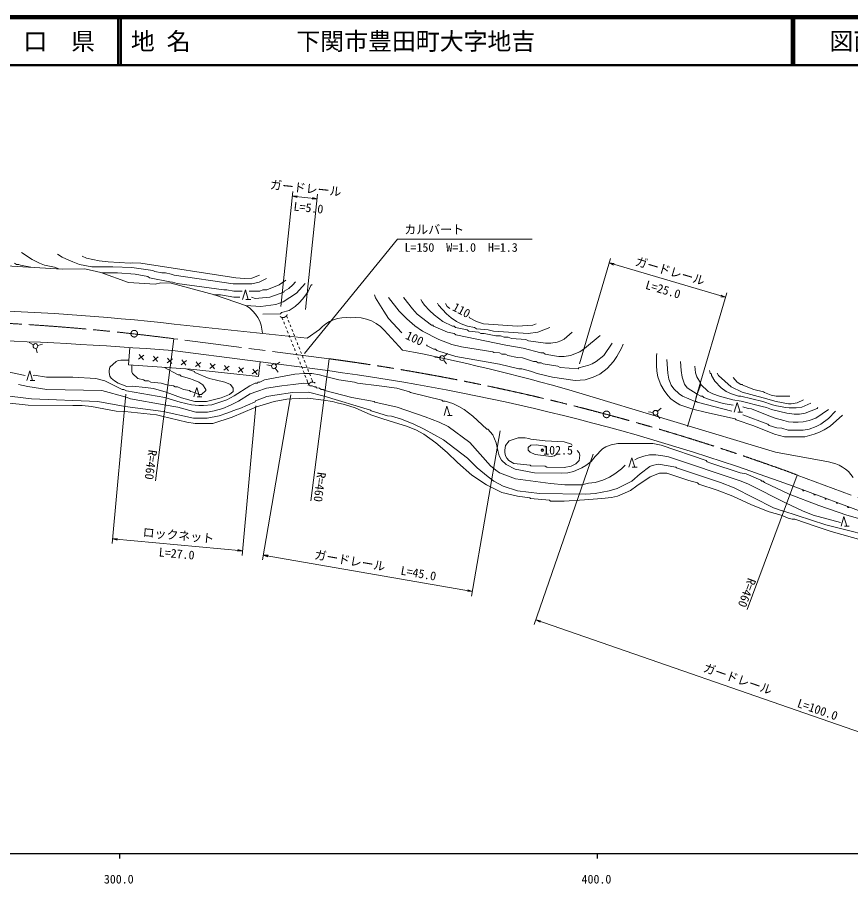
# Model space of a CAD drawing. Units: millimetres, scale not verified. Extents: x 40000 to 680000, y 20000 to 380000.
# Drawn here: x 346609 to 521062, y 198715 to 380000 of the extents above; entities that cross this region are included whole.
import ezdxf
from ezdxf.enums import TextEntityAlignment as Align

# ---------------------------------------------------------------- set-up
doc = ezdxf.new("R2010")
doc.units = ezdxf.units.MM
doc.header["$LTSCALE"] = 1000
doc.header["$PDMODE"] = 32
doc.header["$PDSIZE"] = 500
doc.linetypes.add('CHAIN', pattern=[18.5, 12, -1.5, 3.5, -1.5])
for name, color, linetype, lineweight in [('M-BGD', 7, 'Continuous', 13), ('M-BMK', 2, 'CHAIN', 13), ('M-STR-HTXT', 7, 'Continuous', 13), ('M-TTL', 2, 'Continuous', 140), ('M-TTL-BAND', 7, 'Continuous', 25), ('M-TTL-LINE', 7, 'Continuous', 50)]:
    doc.layers.add(name, color=color, linetype=linetype, lineweight=lineweight)
doc.layers.add('M-TTL-TXT', color=7, linetype='Continuous')
doc.styles.add('ＭＳ ゴシック', font='')
doc.styles.get('ＭＳ ゴシック').set_extended_font_data('MS Gothic')

# ---------------------------------------------------------------- blocks, each defined once
blk = doc.blocks.new('針葉樹林')
at = {"color": 7, "linetype": 'Continuous', "lineweight": 13}
for p, q in [((-0.6, 0), (0, 2)), ((0, 2), (0.6, 0)), ((0.1, 0), (1.1, 0))]:
    blk.add_line(p, q, dxfattribs=at)
blk = doc.blocks.new('電力柱1')
at = {"color": 7, "linetype": 'Continuous', "lineweight": 13}
for p, q in [((-0.49, 0.061), (-1.483, 0.18)), ((0.4, 0.311), (1.186, 0.93)), ((0.316, -0.391), (0.934, -1.176))]:
    blk.add_line(p, q, dxfattribs=at)
blk.add_circle((0.007, 0.002), 0.5, dxfattribs=at)
blk = doc.blocks.new('open_arrow')
at = {"color": 0, "linetype": 'Continuous', "lineweight": -2}
blk.add_lwpolyline([(7.5, 1.25), (0, 0), (7.5, -1.25)], dxfattribs=at)

msp = doc.modelspace()

# ---------------------------------------------------------------- linework, layer by layer
at = {"layer": 'M-BGD'}
for p, q in [((343106, 328098), (355974, 327310)), ((354399, 327717), (355314, 327351)), ((355974, 327310), (360738, 327385)), ((360738, 327385), (364115, 326597)), ((364115, 326597), (369892, 324496)), ((378529, 324669), (379097, 324553)), ((369892, 324496), (375482, 324196)), ((375482, 324196), (376645, 324421)), ((376645, 324421), (378783, 324346)), ((378783, 324346), (387899, 321908)), ((402489, 322721), (402405, 322467)), ((387899, 321908), (394577, 319620)), ((401727, 317980), (398002, 317895)), ((401897, 318234), (401727, 317980)), ((403140, 317066), (402955, 317531)), ((407276, 312897), (379440, 315823)), ((402200, 316725), (402015, 317189)), ((402570, 315796), (402385, 316260)), ((403511, 316137), (403325, 316602)), ((403881, 315209), (403696, 315673)), ((402941, 314867), (402756, 315332)), ((403311, 313938), (403126, 314403)), ((404252, 314280), (404066, 314744)), ((404622, 313351), (404437, 313815)), ((407276, 312897), (409867, 314692)), ((424151, 313697), (427274, 310387)), ((403682, 313009), (403497, 313474)), ((404052, 312081), (403867, 312545)), ((404993, 312422), (404807, 312887)), ((405363, 311493), (405178, 311958)), ((468614, 313408), (465312, 310699)), ((370169, 310915), (369911, 307300)), ((411587, 306072), (379078, 310263)), ((404423, 311152), (404238, 311616)), ((404793, 310223), (404608, 310687)), ((405734, 310564), (405549, 311029)), ((406104, 309636), (405919, 310100)), ((372002, 308460), (373122, 309324)), ((372994, 308332), (372130, 309452)), ((374978, 308076), (376097, 308940)), ((375970, 307948), (375106, 309068)), ((377953, 307692), (379073, 308556)), ((378945, 307565), (378081, 308684)), ((381920, 307181), (381056, 308301)), ((405164, 309294), (404979, 309759)), ((405534, 308365), (405349, 308830)), ((406475, 308707), (406290, 309171)), ((406845, 307778), (406660, 308242)), ((369911, 307300), (382853, 306363)), ((380928, 307309), (382048, 308173)), ((383904, 306925), (385023, 307789)), ((384896, 306797), (384032, 307917)), ((386879, 306541), (387999, 307405)), ((387871, 306414), (387007, 307533)), ((389855, 306158), (390974, 307022)), ((390846, 306030), (389982, 307150)), ((392830, 305774), (393950, 306638)), ((393822, 305646), (392958, 306766)), ((396797, 305263), (395933, 306382)), ((397475, 307891), (397084, 304861)), ((405905, 307437), (405720, 307901)), ((406275, 306508), (406090, 306972)), ((407216, 306849), (407031, 307314)), ((407586, 305920), (407401, 306385)), ((464127, 306635), (464042, 306465)), ((382853, 306363), (397084, 304861)), ((395805, 305391), (396925, 306254)), ((404691, 305365), (406553, 305449)), ((406646, 305579), (406461, 306043)), ((407016, 304650), (406831, 305114)), ((407957, 304992), (407772, 305456)), ((396986, 303671), (396901, 303417)), ((407387, 303721), (407202, 304186)), ((407572, 303257), (407387, 303721)), ((407592, 303208), (407572, 303257)), ((407654, 303333), (407823, 302909)), ((408327, 304063), (408142, 304527)), ((408485, 303667), (408327, 304063)), ((489696, 303163), (488934, 301131)), ((489611, 303502), (489696, 303163)), ((369469, 301809), (377513, 300454)), ((407569, 301555), (404183, 301470)), ((407569, 301555), (410871, 300708)), ((462782, 301833), (505306, 289003)), ((488934, 301131), (488511, 299607)), ((396478, 299777), (396393, 299523)), ((407400, 300285), (404098, 300200)), ((407400, 300285), (410702, 299861)), ((488511, 299607), (488003, 297999)), ((369215, 298591), (377174, 297491)), ((396478, 298422), (396224, 298253)), ((488003, 297999), (486902, 294358)), ((488003, 297999), (490881, 297321)), ((505306, 289003), (516415, 286970)), ((509024, 281882), (529745, 274170)), ((465312, 279033), (461079, 278779)), ((506714, 276747), (506883, 276747))]:
    msp.add_line(p, q, dxfattribs=at)
for points in [[(347456, 330765), (349742, 329325), (351266, 328563), (352282, 328140), (354399, 327717)], [(354991, 330426), (356007, 329833), (357362, 329156), (358209, 328817), (359648, 328309), (362188, 327801), (366591, 327801), (370570, 327632), (374973, 327039), (375396, 326785), (376835, 326531), (377597, 326531), (378783, 326277), (379460, 326023), (391821, 324245), (395716, 324245), (397240, 324584), (398764, 325346)], [(360156, 330003), (361087, 329579), (363712, 329071), (365659, 328817), (370231, 328563), (370824, 328648), (372433, 328563), (392329, 325515), (394192, 325346), (395716, 325431), (397325, 326023)], [(345984, 328538), (346440, 328309), (346948, 328309), (347287, 328140), (349427, 327711)], [(364389, 326531), (367607, 326531), (371247, 326277), (373957, 325769), (374295, 325515), (378529, 324669)], [(390467, 322975), (389874, 322975), (380053, 324330), (379097, 324553)], [(402828, 325007), (401389, 323991), (398849, 322975), (398002, 322975), (397409, 322721), (395123, 322721)], [(404860, 324669), (404267, 323991), (403421, 323229), (402489, 322721)], [(393684, 322721), (391906, 322721), (390467, 322975)], [(401897, 318234), (403505, 318657), (404775, 319504), (405622, 320266), (406299, 321028), (407400, 322467), (407739, 323229)], [(406892, 324330), (405029, 322298), (402235, 320435)], [(408331, 324076), (408077, 323907), (407739, 323229)], [(387757, 321959), (389112, 321959), (391906, 321451), (393176, 321451)], [(395631, 321451), (396393, 321197), (399441, 321451), (402405, 322467)], [(421370, 321959), (421624, 321282), (423317, 318488), (424333, 316964), (427127, 314001)], [(424333, 321367), (426535, 318488), (428143, 316879), (429837, 315440), (431445, 314339), (434832, 312561), (437541, 311545), (439573, 311037), (446177, 310021), (446347, 309852), (447532, 309767), (448040, 309513), (448802, 309513), (449310, 309259), (451342, 308836), (452358, 308751), (454644, 307989), (455237, 307989), (455660, 307735), (456253, 307735), (456676, 307481), (459724, 306973), (460232, 306719), (464042, 306465)], [(427551, 321451), (427551, 321282), (429329, 318996), (430345, 317895), (433308, 315609), (433562, 315609), (433731, 315355), (436695, 314085), (438049, 313831), (438388, 313577), (448887, 311376), (452527, 310783), (456168, 309767), (456761, 309767), (457099, 309513), (459470, 309090), (459978, 309005), (461079, 309005), (462433, 309259), (464381, 310021), (465312, 310699)], [(431107, 320943), (431361, 320435), (431869, 319758), (432885, 318657), (433901, 317726), (435679, 316371), (437711, 315355), (438049, 315355), (438303, 315101), (440759, 314593), (441097, 314339), (443129, 314085), (443637, 313831), (444315, 313831), (446770, 313323), (447786, 313323), (448548, 313069), (449395, 313069), (450072, 312815), (453035, 312561), (453628, 312307), (457184, 311799), (458285, 311799), (459639, 312053), (460401, 312307), (461079, 312646), (462772, 314085)], [(402235, 320435), (400711, 319927), (397579, 319504), (394446, 319673)], [(434578, 320181), (434747, 319758), (436441, 317980), (437457, 317133), (438557, 316371), (439489, 315863), (440843, 315355), (442283, 315101), (442706, 314847), (445161, 314593), (446262, 314339), (453543, 313831), (455575, 314085), (458115, 315101)], [(436271, 320097), (436610, 319504), (437118, 319081)], [(441182, 317303), (441267, 317133), (442706, 316371), (444230, 315863), (451342, 315355), (454559, 315609), (455237, 315863)], [(432292, 311461), (432377, 311291), (433816, 310529), (434155, 310529), (434409, 310275), (436356, 309683), (438388, 309005), (447532, 307397), (451596, 306465), (452189, 306465), (454051, 305957), (455406, 305449), (458623, 304687), (463365, 304010)], [(473440, 311630), (473101, 310783), (472085, 309005), (471408, 307989), (470053, 306550), (468529, 305365), (467175, 304687), (465481, 304179), (463365, 304010)], [(471154, 311799), (469376, 309259), (467767, 307989), (466921, 307481), (466243, 307227), (464127, 306635)], [(369977, 308243), (368284, 308243), (367691, 308159), (367268, 307989), (365998, 306804), (365829, 306127), (365829, 305703), (365998, 304941), (366252, 304518), (366929, 303925), (367691, 303417), (369554, 302740)], [(480467, 309683), (480383, 309175), (480383, 307143), (480467, 305957), (480721, 304772), (480975, 304010), (481314, 303079), (481991, 301893), (482753, 300877), (483431, 300200), (484193, 299607), (485293, 298930), (488003, 297999)], [(482584, 308413), (482753, 305534), (483007, 304264), (483261, 303587), (483515, 302994), (484023, 302232), (485124, 301216), (485886, 300708), (488511, 299607)], [(336280, 307989), (336957, 307735), (339159, 307227), (339497, 306973), (340005, 306973), (341275, 306465), (342715, 306211), (343138, 305957), (343900, 305957), (348218, 305026)], [(370570, 307227), (370570, 305788), (370739, 305449), (371840, 304433), (373025, 304179), (373364, 303925), (374041, 303925), (374549, 303671), (376751, 303417), (377936, 303079)], [(377449, 306754), (380307, 305195), (380645, 305195), (380899, 304941), (382677, 304433), (383439, 304179), (384625, 303671), (385471, 303079), (386064, 302147), (386064, 301893), (385133, 301047), (384625, 301047), (384076, 301339), (383185, 301639)], [(377767, 301555), (380984, 300369), (383778, 299607), (386233, 299607), (389281, 300369), (391059, 301047), (391821, 301724), (391821, 302401), (391229, 303163), (390043, 303671), (388011, 304179), (386741, 304433), (383778, 305703), (383693, 305873), (381932, 306460)], [(485463, 307989), (485547, 306127), (485801, 304687), (486309, 303248), (486817, 302486), (488934, 301131)], [(488426, 306973), (488595, 305619), (488849, 304772), (489611, 303502)], [(349911, 305026), (350165, 305111), (352705, 304687), (358209, 304687), (363035, 304433), (364897, 303925), (368538, 302147), (368877, 302147), (369469, 301809)], [(404691, 305365), (398341, 304179), (397409, 303671), (396986, 303671)], [(406553, 305449), (408247, 305449), (409855, 305195), (411379, 304772)], [(411379, 304772), (413919, 304179), (417221, 303671), (417814, 303417), (422386, 302909), (426027, 302401), (428736, 301639), (428905, 301470), (435509, 299861), (435679, 299692), (436187, 299692), (437795, 299184), (439065, 298591), (440166, 297914), (441944, 296559), (444907, 293850), (445077, 293850), (446177, 292665), (446855, 290971)], [(491474, 306127), (491643, 305534), (491897, 305365), (491897, 305026), (492659, 303841), (493929, 302486), (495030, 301724), (496131, 301216), (497570, 300708), (498078, 300708), (502650, 299607), (504682, 298930), (505529, 298676), (507476, 298337), (508153, 298253), (509677, 298253), (510863, 298422), (512725, 299269)], [(493083, 305534), (493421, 305026), (496046, 302655), (498332, 301555), (502735, 300369), (505444, 299607), (508069, 299099), (508577, 299099), (509847, 299353), (511201, 299946)], [(496469, 304603), (497316, 303671), (498078, 303163), (498417, 303163), (498501, 302994), (500787, 302147), (502819, 301639), (502989, 301470), (504428, 300962), (505444, 300708), (508323, 300708)], [(346863, 303163), (348811, 302740), (352790, 302147), (364305, 301893), (369385, 300539)], [(369554, 302740), (370739, 302825), (373449, 302571), (375142, 302317), (377767, 301555)], [(396901, 303417), (396393, 303417), (395293, 302909), (391991, 300793), (390467, 299946), (387334, 298930), (385556, 298761), (384625, 298761), (383101, 298930), (380730, 299438), (377513, 300454)], [(377936, 303079), (379291, 302909), (379629, 302655), (380137, 302655), (381407, 302147), (382677, 301893), (382847, 301724), (383185, 301639)], [(404352, 303163), (401981, 302909), (398764, 302401), (396732, 301724)], [(407654, 303333), (406553, 303417), (404352, 303163)], [(407823, 302909), (408331, 302909), (408755, 302655), (409093, 302655), (409263, 302486), (409855, 302401), (410194, 302147), (410617, 302147), (410956, 301893)], [(489696, 303163), (491220, 301724), (492236, 301216), (493591, 300708), (496385, 299946), (498163, 299692), (502565, 298591), (503412, 298337), (504513, 297914), (507730, 297152), (509254, 296983), (510355, 296983), (511540, 297152), (514080, 298168), (514165, 298337)], [(336449, 301978), (337465, 301893), (340852, 301216), (349573, 300200), (363458, 299607), (369215, 298591)], [(396732, 301724), (395377, 301216), (392922, 299692), (391229, 298845), (389620, 298168), (387842, 297660), (386403, 297406), (384625, 297406), (383947, 297406), (380222, 298422), (377343, 298930)], [(404183, 301470), (400542, 300962), (398849, 300623), (396478, 299777)], [(410956, 301893), (416629, 300454), (421285, 299607), (421455, 299438), (426111, 298422), (431953, 296390), (434917, 295289), (436779, 294358), (441351, 291056), (445669, 286145)], [(488934, 301131), (489696, 300708), (490035, 300708), (490289, 300454), (491728, 299946), (494353, 299184), (496469, 298845)], [(336449, 300115), (337465, 299861), (341445, 299523), (341783, 299353), (344408, 299353), (348895, 298845), (358209, 298761), (360156, 298761), (362103, 298591), (367268, 297575), (369131, 297491)], [(369385, 300539), (370316, 300200), (377343, 298930)], [(396393, 299523), (393176, 298168), (392499, 297914), (390467, 297152), (388858, 296644), (386318, 296136), (383524, 296136), (377174, 297491)], [(404098, 300200), (402997, 300115), (400373, 299607), (396478, 298422)], [(410702, 299861), (412565, 299607), (413581, 299353), (415105, 299015), (417306, 298253), (420608, 296813), (423148, 295967), (426450, 294951), (428059, 294443), (430006, 293681), (431699, 292749), (434239, 290971), (436610, 288939), (438727, 286823), (441775, 284198), (444823, 282166)], [(410871, 300708), (420523, 297829), (420693, 297660), (424079, 296644), (424926, 296559), (427043, 295882), (429583, 294866), (431784, 293850), (435848, 291564)], [(496215, 297575), (488934, 299438), (488765, 299607), (488511, 299607)], [(376835, 296559), (375735, 296813), (369131, 297491)], [(396224, 298253), (391567, 296305), (387503, 295035), (383863, 295035), (382085, 295289), (376835, 296559)], [(490881, 297321), (496893, 295967), (497062, 295797), (500787, 294527), (505105, 292749), (507222, 292241), (511455, 292241), (512471, 292495), (513403, 292749), (514503, 293173), (515519, 293681), (516789, 294443), (519329, 296729)], [(498501, 298507), (499602, 298168), (500279, 298083), (503920, 296644), (505275, 296136), (507053, 295628), (508069, 295374), (509000, 295289), (510101, 295289), (511117, 295374), (512387, 295628), (513741, 296136), (516451, 297914)], [(517890, 297575), (516451, 296051), (514842, 294866), (513826, 294358), (512387, 293850), (511117, 293596), (507984, 293596), (506629, 294019), (505613, 294104), (504005, 294612), (503751, 294866), (498501, 296813)], [(461079, 291141), (457099, 291395), (454136, 291733), (453713, 291903), (452951, 291987), (451427, 291987), (449564, 291395), (448802, 290379), (448633, 289447), (448633, 288939), (448802, 288262), (449056, 287754), (449479, 287246), (450580, 286653), (453967, 286315), (454136, 286145), (457099, 286061), (457438, 285891), (461079, 285807)], [(435848, 291564), (440843, 287754), (442875, 285722), (445161, 283859)], [(446855, 290971), (447193, 289363), (447447, 288262), (447955, 287331), (448971, 286399), (450834, 285468), (454898, 284706), (460486, 284621), (461841, 284706), (463026, 284960), (464804, 285722), (465651, 286230), (466751, 287077), (467598, 288093)], [(457184, 290294), (455237, 290548), (454136, 290463), (453543, 289955), (453543, 289447), (453967, 289024), (454983, 288516), (458369, 288093), (459047, 288262), (459385, 288516), (459470, 288685)], [(461079, 291141), (462603, 290717), (462772, 290379)], [(467598, 288093), (469122, 289701), (469799, 290125), (470900, 290548), (472339, 290802), (479621, 290802), (481399, 290463), (490797, 287246), (491051, 286992), (491813, 286738), (497909, 284706), (499179, 284452), (502227, 283182), (502481, 282928), (502735, 282928), (502989, 282674), (508153, 280219)], [(463788, 289363), (464211, 288855), (464381, 288347), (464211, 287246), (463534, 286569), (462518, 286061), (461079, 285807)], [(475895, 287415), (476488, 287754), (477758, 288177), (478943, 288431), (480298, 288431), (481737, 288262), (482923, 288008), (498163, 282928), (499687, 282335), (507561, 278356)], [(465651, 280219), (467598, 280388), (470477, 280896), (472170, 281404), (475218, 282928), (476996, 284452), (479028, 285976), (479536, 286230), (480806, 286484), (484447, 285891), (484616, 285722), (493845, 282674), (496639, 281573), (504936, 277340), (506714, 276747)], [(445669, 286145), (446770, 285214), (447532, 284706), (450919, 283436), (458200, 282420), (461248, 282166), (464804, 282166), (466159, 282505)], [(465312, 279033), (468953, 279287), (470985, 279541), (472255, 279795), (474964, 280981), (476319, 281997), (479113, 283859), (481060, 284621), (482584, 284621), (487156, 283097), (489019, 282589), (489273, 282335), (493083, 281065), (496385, 279795), (500279, 278017), (504005, 276493), (506545, 275816)], [(473863, 286315), (473101, 285553), (471662, 284452), (470561, 283775), (469207, 283182), (467598, 282674), (466159, 282505)], [(445161, 283859), (446347, 282928), (448294, 281912), (451342, 280896), (455914, 280388), (465651, 280219)], [(444823, 282166), (448040, 280557), (451342, 279795), (453882, 279457), (454051, 279287), (458031, 278949), (458200, 278779), (461079, 278779)], [(529718, 274096), (528219, 274207), (525341, 274546), (524833, 274800), (524071, 274800), (522970, 275054), (520261, 275816), (514419, 277848), (508153, 280219)], [(507561, 278356), (510947, 276747), (513233, 275816), (518906, 274292)], [(506545, 275816), (507984, 275223), (508831, 274969), (509339, 274969), (513826, 273445), (516959, 272429), (527627, 269381)], [(506883, 276747), (515858, 273784), (528643, 270567)]]:
    msp.add_lwpolyline(points, dxfattribs=at)
for centre, radius, start, end in [((390864, 313622), 7054, 2.10077, 58.23506), ((320848, -212750), 531811, 83.67465, 93.30006), ((402219, 318092), 926, 230.48502, 344.63552), ((415412, 309790), 7401, 82.66068, 138.52399), ((417325, 308762), 8424, 35.86488, 96.59455), ((308582, -592309), 905321, 85.5339, 91.13713), ((346833, -101531), 419699, 73.96236, 78.95003), ((350738, -147364), 457500, 69.75845, 82.35689), ((408394, 302746), 926, 50.48502, 164.63552), ((515242, 279297), 7763, 34.93142, 81.30939), ((511184, 281078), 150, 159.58526, 339.58526), ((513527, 280206), 150, 159.58526, 339.58526), ((515870, 279334), 150, 159.58526, 339.58526), ((518213, 278462), 150, 159.58526, 339.58526), ((520556, 277590), 150, 159.58526, 339.58526)]:
    msp.add_arc(centre, radius, start, end, dxfattribs=at)
msp.add_point((456533, 289428), dxfattribs=at)
at = {"layer": 'M-BMK'}
for p, q in [((411913, 308550), (379400, 312743)), ((509892, 284226), (563705, 264198))]:
    msp.add_line(p, q, dxfattribs=at)
for centre in [(371084, 313802), (469955, 296920)]:
    msp.add_circle(centre, 700, dxfattribs=at)
for centre, start, end in [((319777, -143377), 82.55259, 93.66388), ((350738, -147364), 69.75798, 82.35769)]:
    msp.add_arc(centre, 460000, start, end, dxfattribs=at)
at = {"layer": 'M-STR-HTXT'}
for p, q in [((401770, 319509), (404297, 343551)), ((406927, 318867), (409464, 343007)), ((404192, 342556), (409360, 342013)), ((464300, 307479), (470816, 329565)), ((470533, 328606), (494887, 321421)), ((488655, 300294), (495170, 322380)), ((379400, 312743), (375564, 282989)), ((411913, 308550), (408076, 278797)), ((369344, 301168), (366469, 269884)), ((403892, 301020), (397916, 266481)), ((396522, 298670), (393647, 267386)), ((447694, 293441), (441719, 258902)), ((467159, 288603), (454821, 252955)), ((499428, 256111), (509892, 284226)), ((366560, 270880), (393738, 268382)), ((398086, 267466), (441889, 259887)), ((455148, 253900), (548663, 221508))]:
    msp.add_line(p, q, dxfattribs=at)
msp.add_lwpolyline([(406749, 309646), (426212, 333614), (454360, 333614)], dxfattribs=at)
at = {"layer": 'M-TTL'}
msp.add_line((680000, 380000), (40000, 380000), dxfattribs=at)
at = {"layer": 'M-TTL-BAND'}
for p, q in [((40000, 205000), (579000, 205000)), ((368000, 205000), (368000, 204000)), ((468000, 205000), (468000, 204000))]:
    msp.add_line(p, q, dxfattribs=at)
at = {"layer": 'M-TTL-LINE'}
for p, q in [((367750, 380000), (367750, 370000)), ((368250, 380000), (368250, 370000)), ((508747, 380000), (508747, 370000)), ((509247, 380000), (509247, 370000)), ((40000, 370000), (680000, 370000))]:
    msp.add_line(p, q, dxfattribs=at)

# ---------------------------------------------------------------- block references
at = {"layer": 'M-BGD', "xscale": 1000, "yscale": 1000}
for name, p in [('針葉樹林', (394363, 320970)), ('電力柱1', (435518, 308703)), ('針葉樹林', (349195, 304013)), ('針葉樹林', (384159, 300562)), ('針葉樹林', (497305, 297411)), ('針葉樹林', (436531, 296660)), ('電力柱1', (480198, 297260)), ('針葉樹林', (475246, 285856)), ('針葉樹林', (519664, 273551))]:
    msp.add_blockref(name, p, dxfattribs=at)
for p, rotation in [((350396, 311216), 336.10055), ((400328, 306977), 356.10055)]:
    msp.add_blockref('電力柱1', p, dxfattribs=dict(at, rotation=rotation))
at = {"layer": 'M-STR-HTXT', "xscale": 133, "yscale": 133}
for p, rotation in [((404192, 342556), 354), ((409360, 342013), 174), ((470533, 328606), 343.6), ((494887, 321421), 163.6), ((366560, 270880), 354.7), ((393738, 268382), 174.7), ((398086, 267466), 350.2), ((441889, 259887), 170.2), ((455148, 253900), 340.9)]:
    msp.add_blockref('open_arrow', p, dxfattribs=dict(at, rotation=rotation))
at = {"layer": 'M-STR-HTXT', "rotation": 50.9}
msp.add_blockref('open_arrow', (406749, 309646), dxfattribs=at)

# ---------------------------------------------------------------- texts
at = {"layer": 'M-BGD', "style": 'ＭＳ ゴシック'}
for s, rotation, p in [('110', 331.961, (438911, 317415)), ('100', 335.298, (429186, 311504))]:
    msp.add_text(s, height=1833, rotation=rotation, dxfattribs=at).set_placement(p, align=Align.BOTTOM_CENTER)
msp.add_text('102.5', height=1833, dxfattribs=at).set_placement((456693, 289428), align=Align.MIDDLE_LEFT)
at = {"layer": 'M-STR-HTXT', "style": 'ＭＳ ゴシック'}
for s, rotation, p in [('ガードレール', 353.999, (406828, 342782)), ('L=5.0', 353.999, (407413, 338700)), ('ガードレール', 343.563, (482852, 325493)), ('L=25.0', 343.563, (481382, 321643)), ('ロックネット', 354.749, (380195, 270129)), ('L=27.0', 354.749, (379840, 266316)), ('ガードレール', 350.184, (415989, 264864)), ('L=45.0', 350.184, (430341, 262221)), ('ガードレール', 340.908, (496960, 240167)), ('L=100.0', 340.908, (513664, 233781))]:
    msp.add_text(s, height=1833, rotation=rotation, dxfattribs=at).set_placement(p, align=Align.BOTTOM_CENTER)
for s, p in [('カルバート', (433873, 334114)), ('L=150  W=1.0  H=1.3', (439517, 330388))]:
    msp.add_text(s, height=1833, dxfattribs=at).set_placement(p, align=Align.BOTTOM_CENTER)
for rotation, p in [(262.653, (372720, 283468)), (262.653, (408076, 278797)), (249.496, (496892, 257172))]:
    msp.add_text('R=460', height=1833, rotation=rotation, dxfattribs=at).set_placement(p, align=Align.BOTTOM_RIGHT)
at = {"layer": 'M-TTL-BAND', "style": 'ＭＳ ゴシック'}
for s, p in [('300.0', (367844, 198195)), ('400.0', (467844, 198195))]:
    msp.add_text(s, height=1833, dxfattribs=at).set_placement(p, align=Align.BOTTOM_CENTER)
at = {"layer": 'M-TTL-TXT', "style": 'ＭＳ ゴシック'}
for s, p in [('山\u3000口\u3000県', (350375, 375000)), ('図面番号', (526622, 375000))]:
    msp.add_text(s, height=3666, dxfattribs=at).set_placement(p, align=Align.MIDDLE_CENTER)
for s, p in [('地 名', (370380, 375000)), ('下関市豊田町大字地吉', (405024, 375000))]:
    msp.add_text(s, height=3666, dxfattribs=at).set_placement(p, align=Align.MIDDLE_LEFT)

doc.saveas('drawing.dxf')
